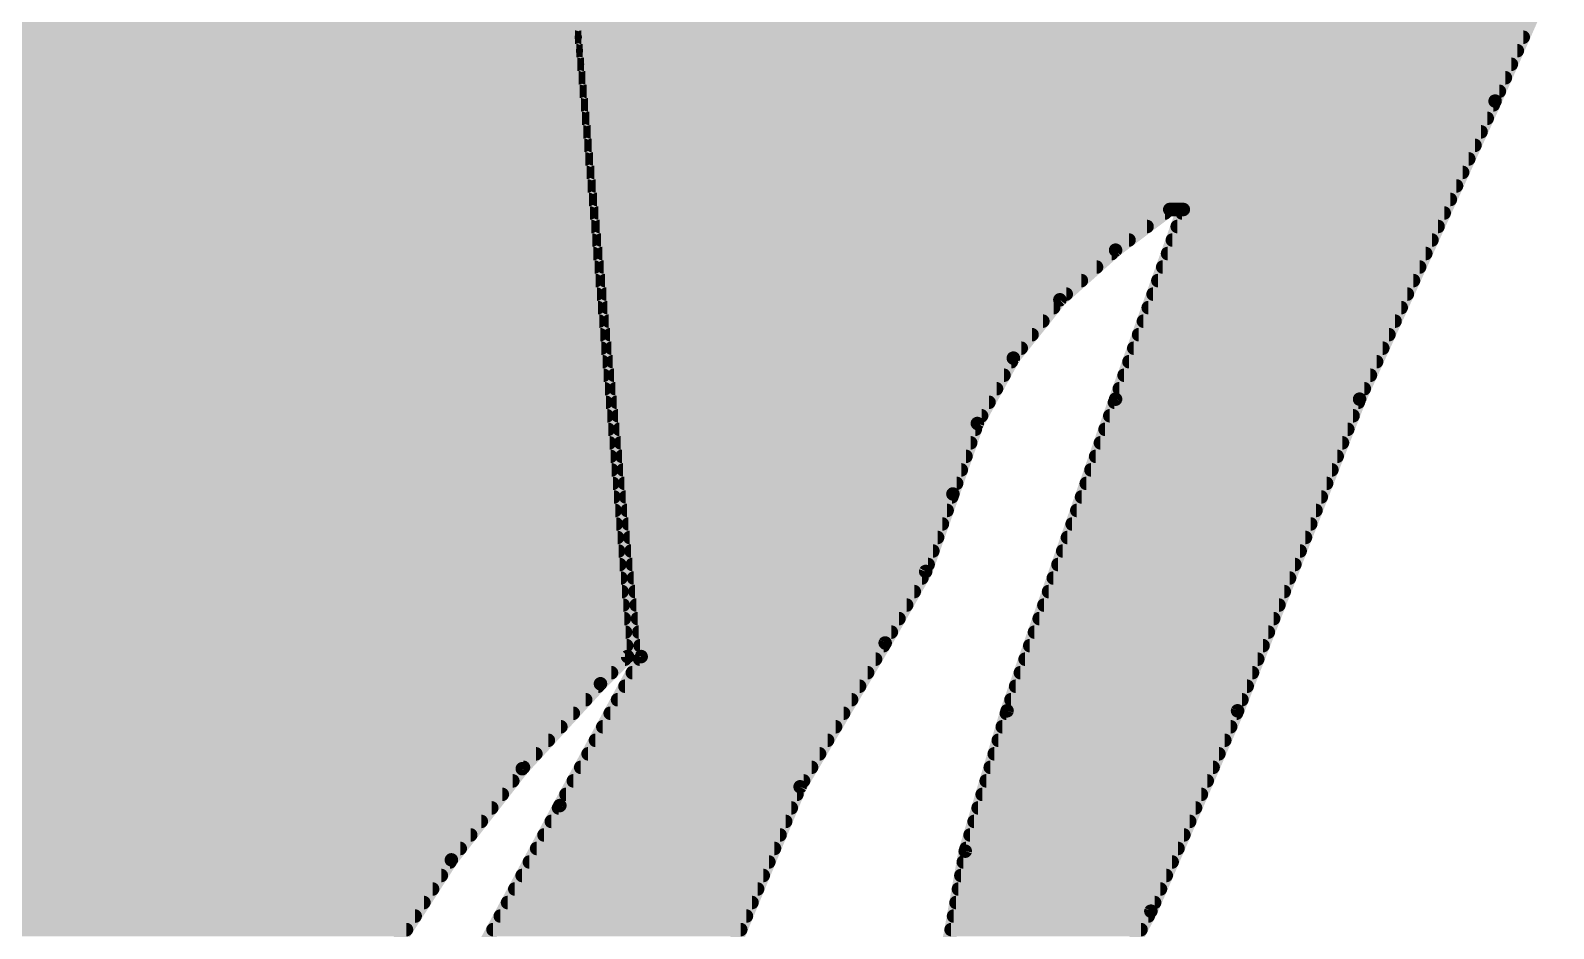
# Model space of a CAD drawing. Extents: x 4 to 288, y -28 to 191.
# Drawn here: x 79.184 to 81.886, y 144.301 to 145.895 of the extents above; entities that cross this region are included whole.
import ezdxf

# ---------------------------------------------------------------- set-up
doc = ezdxf.new("R2010")
doc.units = 0
doc.header["$MEASUREMENT"] = 0
doc.layers.add('20', color=7, linetype='CONTINUOUS')
doc.layers.add('21', color=2, linetype='CONTINUOUS')

msp = doc.modelspace()

# ---------------------------------------------------------------- linework, layer by layer
at = {"layer": '20', "const_width": 0.0254}
msp.add_lwpolyline([(71.1264, 186.0347, 2.9429), (202.1142, 186.0347)], format="xyb", dxfattribs=at)
at = {"layer": '21', "const_width": 0.024}
for points in [[(80.2676, 144.7838), (79.7386, 150.2667)], [(79.8588, 149.3289), (80.2435, 144.7838)], [(81.8709, 145.9702), (81.7826, 145.7698)], [(80.1484, 145.9071), (73.4794, 145.9071)], [(81.8431, 145.9071), (80.1592, 145.9071)], [(80.1504, 145.8831), (73.4555, 145.8831)], [(81.8325, 145.8831), (80.1615, 145.8831)], [(80.1525, 145.8591), (73.4402, 145.8591)], [(81.822, 145.8591), (80.1638, 145.8591)], [(80.1545, 145.8351), (73.4248, 145.8351)], [(81.8114, 145.8351), (80.1661, 145.8351)], [(80.1565, 145.8111), (73.4118, 145.8111)], [(81.8008, 145.8111), (80.1685, 145.8111)], [(80.1586, 145.7871), (73.4066, 145.7871)], [(81.7902, 145.7871), (80.1708, 145.7871)], [(81.7826, 145.7698), (81.5422, 145.2407)], [(80.1606, 145.7631), (73.4091, 145.7631)], [(81.7795, 145.7631), (80.1731, 145.7631)], [(80.1626, 145.7391), (73.4208, 145.7391)], [(81.7686, 145.7391), (80.1754, 145.7391)], [(80.1647, 145.7151), (73.4444, 145.7151)], [(80.1667, 145.6911), (73.4593, 145.6911)], [(81.7577, 145.7151), (80.1777, 145.7151)], [(81.7468, 145.6911), (80.18, 145.6911)], [(80.1687, 145.6671), (73.4624, 145.6671)], [(81.7359, 145.6671), (80.1824, 145.6671)], [(80.1707, 145.6431), (73.4646, 145.6431)], [(81.725, 145.6431), (80.1847, 145.6431)], [(80.1728, 145.6191), (73.4675, 145.6191)], [(81.7141, 145.6191), (80.187, 145.6191)], [(80.1748, 145.5951), (73.4755, 145.5951)], [(81.7032, 145.5951), (80.1893, 145.5951)], [(80.1768, 145.5711), (73.4842, 145.5711)], [(81.1971, 145.5711), (80.1916, 145.5711)], [(81.1093, 145.2407), (81.2294, 145.5773)], [(81.2054, 145.5773), (81.1093, 145.5052)], [(81.2294, 145.5773), (81.2054, 145.5773)], [(81.6923, 145.5711), (81.2272, 145.5711)], [(80.1789, 145.5471), (73.499, 145.5471)], [(81.1651, 145.5471), (80.1939, 145.5471)], [(81.6814, 145.5471), (81.2186, 145.5471)], [(80.1809, 145.5231), (73.5161, 145.5231)], [(81.1331, 145.5231), (80.1963, 145.5231)], [(81.1093, 145.5052), (81.0105, 145.417)], [(81.6705, 145.5231), (81.21, 145.5231)], [(80.1829, 145.4991), (73.5396, 145.4991)], [(80.185, 145.4751), (73.5695, 145.4751)], [(81.1024, 145.4991), (80.1986, 145.4991)], [(81.0755, 145.4751), (80.2009, 145.4751)], [(81.6487, 145.4751), (81.1929, 145.4751)], [(81.6596, 145.4991), (81.2015, 145.4991)], [(80.187, 145.4511), (73.6092, 145.4511)], [(81.0486, 145.4511), (80.2032, 145.4511)], [(81.6378, 145.4511), (81.1843, 145.4511)], [(80.189, 145.4271), (73.6662, 145.4271)], [(81.0217, 145.4271), (80.2055, 145.4271)], [(81.6269, 145.4271), (81.1758, 145.4271)], [(80.1911, 145.4031), (73.6847, 145.4031)], [(80.9993, 145.4031), (80.2078, 145.4031)], [(81.0105, 145.417), (80.9279, 145.3135)], [(81.616, 145.4031), (81.1672, 145.4031)], [(80.1931, 145.3791), (73.6864, 145.3791)], [(80.9802, 145.3791), (80.2101, 145.3791)], [(81.6051, 145.3791), (81.1587, 145.3791)], [(80.1951, 145.3551), (73.6752, 145.3551)], [(80.9611, 145.3551), (80.2125, 145.3551)], [(81.5942, 145.3551), (81.1501, 145.3551)], [(80.1972, 145.3311), (73.6625, 145.3311)], [(80.9419, 145.3311), (80.2148, 145.3311)], [(80.9279, 145.3135), (80.8641, 145.1975)], [(81.5833, 145.3311), (81.1415, 145.3311)], [(80.1992, 145.3071), (73.657, 145.3071)], [(80.9244, 145.3071), (80.2171, 145.3071)], [(81.5724, 145.3071), (81.133, 145.3071)], [(80.2012, 145.2831), (73.6549, 145.2831)], [(80.2032, 145.2591), (73.6588, 145.2591)], [(80.9112, 145.2831), (80.2194, 145.2831)], [(80.898, 145.2591), (80.2217, 145.2591)], [(81.5505, 145.2591), (81.1158, 145.2591)], [(81.5614, 145.2831), (81.1244, 145.2831)], [(80.2053, 145.2351), (73.6685, 145.2351)], [(80.8847, 145.2351), (80.224, 145.2351)], [(80.9168, 144.6875), (81.1093, 145.2407)], [(81.54, 145.2351), (81.1073, 145.2351)], [(81.5422, 145.2407), (81.3257, 144.6875)], [(80.2073, 145.2111), (73.6809, 145.2111)], [(80.8715, 145.2111), (80.2264, 145.2111)], [(81.5306, 145.2111), (81.099, 145.2111)], [(80.2093, 145.1871), (73.6856, 145.1871)], [(80.8604, 145.1871), (80.2287, 145.1871)], [(80.8641, 145.1975), (80.8207, 145.0724)], [(81.5212, 145.1871), (81.0906, 145.1871)], [(80.2114, 145.1631), (73.6732, 145.1631)], [(80.8521, 145.1631), (80.231, 145.1631)], [(81.5118, 145.1631), (81.0823, 145.1631)], [(80.2134, 145.1391), (73.6507, 145.1391)], [(80.8438, 145.1391), (80.2333, 145.1391)], [(81.5024, 145.1391), (81.0739, 145.1391)], [(80.2154, 145.1151), (73.6271, 145.1151)], [(80.8355, 145.1151), (80.2356, 145.1151)], [(81.493, 145.1151), (81.0656, 145.1151)], [(80.2195, 145.0671), (73.5517, 145.0671)], [(80.2175, 145.0911), (73.5935, 145.0911)], [(80.8272, 145.0911), (80.2379, 145.0911)], [(80.8188, 145.0671), (80.2402, 145.0671)], [(80.8207, 145.0724), (80.7724, 144.9347)], [(81.4742, 145.0671), (81.0489, 145.0671)], [(81.4836, 145.0911), (81.0572, 145.0911)], [(80.2215, 145.0431), (73.496, 145.0431)], [(80.8104, 145.0431), (80.2426, 145.0431)], [(81.4648, 145.0431), (81.0405, 145.0431)], [(80.2236, 145.0191), (73.4321, 145.0191)], [(80.802, 145.0191), (80.2449, 145.0191)], [(81.4555, 145.0191), (81.0322, 145.0191)], [(80.2256, 144.9951), (73.3682, 144.9951)], [(80.7935, 144.9951), (80.2472, 144.9951)], [(81.4461, 144.9951), (81.0238, 144.9951)], [(80.2276, 144.9711), (73.3018, 144.9711)], [(80.7851, 144.9711), (80.2495, 144.9711)], [(81.4367, 144.9711), (81.0155, 144.9711)], [(80.2297, 144.9471), (73.1088, 144.9471)], [(80.7767, 144.9471), (80.2518, 144.9471)], [(80.7724, 144.9347), (80.7005, 144.8079)], [(81.4273, 144.9471), (81.0071, 144.9471)], [(80.2317, 144.9231), (73.1025, 144.9231)], [(80.7657, 144.9231), (80.2541, 144.9231)], [(81.4179, 144.9231), (80.9988, 144.9231)], [(80.2337, 144.8991), (73.1086, 144.8991)], [(80.7521, 144.8991), (80.2565, 144.8991)], [(81.4085, 144.8991), (80.9904, 144.8991)], [(80.2358, 144.8751), (73.119, 144.8751)], [(80.2378, 144.8511), (73.1338, 144.8511)], [(80.7386, 144.8751), (80.2588, 144.8751)], [(80.725, 144.8511), (80.2611, 144.8511)], [(81.3897, 144.8511), (80.9737, 144.8511)], [(81.3991, 144.8751), (80.9821, 144.8751)], [(80.2398, 144.8271), (73.1527, 144.8271)], [(80.7114, 144.8271), (80.2634, 144.8271)], [(81.3803, 144.8271), (80.9654, 144.8271)], [(80.2418, 144.8031), (73.1672, 144.8031)], [(80.6976, 144.8031), (80.2657, 144.8031)], [(80.7005, 144.8079), (80.5495, 144.5526)], [(81.3709, 144.8031), (80.957, 144.8031)], [(80.2388, 144.7791), (73.1731, 144.7791)], [(80.1233, 144.5193), (80.2676, 144.7838)], [(80.2435, 144.7838), (80.1954, 144.7355)], [(80.6834, 144.7791), (80.265, 144.7791)], [(81.3615, 144.7791), (80.9487, 144.7791)], [(80.2149, 144.7551), (73.172, 144.7551)], [(80.6693, 144.7551), (80.2519, 144.7551)], [(81.3521, 144.7551), (80.9403, 144.7551)], [(80.1913, 144.7311), (73.16, 144.7311)], [(80.1954, 144.7355), (80.0566, 144.5847)], [(80.6551, 144.7311), (80.2388, 144.7311)], [(81.3427, 144.7311), (80.9319, 144.7311)], [(80.1692, 144.7071), (73.1062, 144.7071)], [(80.6409, 144.7071), (80.2257, 144.7071)], [(81.3334, 144.7071), (80.9236, 144.7071)], [(80.1472, 144.6831), (73.0475, 144.6831)], [(80.6267, 144.6831), (80.2126, 144.6831)], [(80.8426, 144.4384), (80.9168, 144.6875)], [(81.3238, 144.6831), (80.9155, 144.6831)], [(81.3257, 144.6875), (81.1719, 144.3318)], [(80.103, 144.6351), (73.006, 144.6351)], [(80.1251, 144.6591), (73.0212, 144.6591)], [(80.5983, 144.6351), (80.1865, 144.6351)], [(80.6125, 144.6591), (80.1995, 144.6591)], [(81.303, 144.6351), (80.9012, 144.6351)], [(81.3134, 144.6591), (80.9083, 144.6591)], [(80.0809, 144.6111), (72.998, 144.6111)], [(80.5841, 144.6111), (80.1734, 144.6111)], [(81.2926, 144.6111), (80.894, 144.6111)], [(80.0588, 144.5871), (72.9966, 144.5871)], [(80.0566, 144.5847), (79.9309, 144.4229)], [(80.5699, 144.5871), (80.1603, 144.5871)], [(81.2823, 144.5871), (80.8869, 144.5871)], [(80.0398, 144.5631), (72.9996, 144.5631)], [(80.5557, 144.5631), (80.1472, 144.5631)], [(81.2719, 144.5631), (80.8797, 144.5631)], [(80.0212, 144.5391), (73.0075, 144.5391)], [(80.5439, 144.5391), (80.1341, 144.5391)], [(80.5495, 144.5526), (80.4359, 144.2788)], [(81.2615, 144.5391), (80.8726, 144.5391)], [(80.0025, 144.5151), (73.021, 144.5151)], [(79.9549, 144.2067), (80.1233, 144.5193)], [(80.5339, 144.5151), (80.121, 144.5151)], [(81.2511, 144.5151), (80.8654, 144.5151)], [(79.9839, 144.4911), (73.0345, 144.4911)], [(80.524, 144.4911), (80.1081, 144.4911)], [(81.2408, 144.4911), (80.8583, 144.4911)], [(79.9652, 144.4671), (73.0513, 144.4671)], [(80.514, 144.4671), (80.0952, 144.4671)], [(81.2304, 144.4671), (80.8511, 144.4671)], [(79.9466, 144.4431), (73.0718, 144.4431)], [(79.9284, 144.4191), (73.0933, 144.4191)], [(79.9309, 144.4229), (79.7879, 144.2007)], [(80.4941, 144.4191), (80.0693, 144.4191)], [(80.5041, 144.4431), (80.0822, 144.4431)], [(80.7966, 144.1826), (80.8426, 144.4384)], [(81.2096, 144.4191), (80.8391, 144.4191)], [(81.22, 144.4431), (80.844, 144.4431)], [(79.913, 144.3951), (73.1236, 144.3951)], [(80.4841, 144.3951), (80.0564, 144.3951)], [(81.1992, 144.3951), (80.8348, 144.3951)], [(79.8975, 144.3711), (73.1553, 144.3711)], [(80.4742, 144.3711), (80.0434, 144.3711)], [(81.1889, 144.3711), (80.8305, 144.3711)], [(79.8821, 144.3471), (73.1937, 144.3471)], [(80.4642, 144.3471), (80.0305, 144.3471)], [(81.1785, 144.3471), (80.8262, 144.3471)], [(79.8666, 144.3231), (73.2321, 144.3231)], [(80.4543, 144.3231), (80.0176, 144.3231)], [(81.1672, 144.3231), (80.8218, 144.3231)], [(81.1719, 144.3318), (80.9891, 143.9902)], [(79.8512, 144.2991), (73.2706, 144.2991)], [(80.4443, 144.2991), (80.0047, 144.2991)], [(81.1544, 144.2991), (80.8175, 144.2991)]]:
    msp.add_lwpolyline(points, dxfattribs=at)
at = {"layer": '21', "const_width": 0.012}
for points in [[(80.1504, 145.8771, 1), (80.1504, 145.8891)], [(80.1615, 145.8891, 1), (80.1615, 145.8771)], [(81.8325, 145.8771, 1), (81.8325, 145.8891)], [(80.1525, 145.8531, 1), (80.1525, 145.8651)], [(80.1638, 145.8651, 1), (80.1638, 145.8531)], [(81.822, 145.8531, 1), (81.822, 145.8651)], [(80.1545, 145.8291, 1), (80.1545, 145.8411)], [(80.1661, 145.8411, 1), (80.1661, 145.8291)], [(81.8114, 145.8291, 1), (81.8114, 145.8411)], [(80.1565, 145.8051, 1), (80.1565, 145.8171)], [(80.1685, 145.8171, 1), (80.1685, 145.8051)], [(81.8008, 145.8051, 1), (81.8008, 145.8171)], [(80.1586, 145.7811, 1), (80.1586, 145.7931)], [(80.1708, 145.7931, 1), (80.1708, 145.7811)], [(81.788, 145.7673, 1), (81.7771, 145.7722)], [(81.7902, 145.7811, 1), (81.7902, 145.7931)], [(80.1606, 145.7571, 1), (80.1606, 145.7691)], [(80.1731, 145.7691, 1), (80.1731, 145.7571)], [(81.7771, 145.7722, 1), (81.7881, 145.7673)], [(81.7795, 145.7571, 1), (81.7795, 145.7691)], [(80.1626, 145.7331, 1), (80.1626, 145.7451)], [(80.1754, 145.7451, 1), (80.1754, 145.7331)], [(81.7686, 145.7331, 1), (81.7686, 145.7451)], [(80.1647, 145.7091, 1), (80.1647, 145.7211)], [(80.1667, 145.6851, 1), (80.1667, 145.6971)], [(80.1777, 145.7211, 1), (80.1777, 145.7091)], [(80.18, 145.6971, 1), (80.18, 145.6851)], [(81.7468, 145.6851, 1), (81.7468, 145.6971)], [(81.7577, 145.7091, 1), (81.7577, 145.7211)], [(80.1687, 145.6611, 1), (80.1687, 145.6731)], [(80.1824, 145.6731, 1), (80.1824, 145.6611)], [(81.7359, 145.6611, 1), (81.7359, 145.6731)], [(80.1707, 145.6371, 1), (80.1707, 145.6491)], [(80.1847, 145.6491, 1), (80.1847, 145.6371)], [(81.725, 145.6371, 1), (81.725, 145.6491)], [(80.1728, 145.6131, 1), (80.1728, 145.6251)], [(80.187, 145.6251, 1), (80.187, 145.6131)], [(81.7141, 145.6131, 1), (81.7141, 145.6251)], [(80.1748, 145.5891, 1), (80.1748, 145.6011)], [(80.1893, 145.6011, 1), (80.1893, 145.5891)], [(81.7032, 145.5891, 1), (81.7032, 145.6011)], [(80.1768, 145.5651, 1), (80.1768, 145.5771)], [(80.1916, 145.5771, 1), (80.1916, 145.5651)], [(81.1971, 145.5651, 1), (81.1971, 145.5771)], [(81.2054, 145.5833, 1), (81.2054, 145.5713)], [(81.209, 145.5725, 1), (81.2018, 145.5821)], [(81.2272, 145.5771, 1), (81.2272, 145.5651)], [(81.235, 145.5752, 1), (81.2237, 145.5793)], [(81.2294, 145.5713, 1), (81.2294, 145.5833)], [(81.6923, 145.5651, 1), (81.6923, 145.5771)], [(80.1789, 145.5411, 1), (80.1789, 145.5531)], [(80.1939, 145.5531, 1), (80.1939, 145.5411)], [(81.1651, 145.5411, 1), (81.1651, 145.5531)], [(81.2186, 145.5531, 1), (81.2186, 145.5411)], [(81.6814, 145.5411, 1), (81.6814, 145.5531)], [(80.1809, 145.5171, 1), (80.1809, 145.5291)], [(80.1963, 145.5291, 1), (80.1963, 145.5171)], [(81.1057, 145.51, 1), (81.1129, 145.5004)], [(81.1133, 145.5007, 1), (81.1053, 145.5096)], [(81.1331, 145.5171, 1), (81.1331, 145.5291)], [(81.21, 145.5291, 1), (81.21, 145.5171)], [(81.6705, 145.5171, 1), (81.6705, 145.5291)], [(80.1829, 145.4931, 1), (80.1829, 145.5051)], [(80.185, 145.4691, 1), (80.185, 145.4811)], [(80.1986, 145.5051, 1), (80.1986, 145.4931)], [(80.2009, 145.4811, 1), (80.2009, 145.4691)], [(81.0755, 145.4691, 1), (81.0755, 145.4811)], [(81.1024, 145.4931, 1), (81.1024, 145.5051)], [(81.1929, 145.4811, 1), (81.1929, 145.4691)], [(81.2015, 145.5051, 1), (81.2015, 145.4931)], [(81.6487, 145.4691, 1), (81.6487, 145.4811)], [(81.6596, 145.4931, 1), (81.6596, 145.5051)], [(80.187, 145.4451, 1), (80.187, 145.4571)], [(80.2032, 145.4571, 1), (80.2032, 145.4451)], [(81.0486, 145.4451, 1), (81.0486, 145.4571)], [(81.1843, 145.4571, 1), (81.1843, 145.4451)], [(81.6378, 145.4451, 1), (81.6378, 145.4571)], [(80.189, 145.4211, 1), (80.189, 145.4331)], [(80.2055, 145.4331, 1), (80.2055, 145.4211)], [(81.0217, 145.4211, 1), (81.0217, 145.4331)], [(81.1758, 145.4331, 1), (81.1758, 145.4211)], [(81.6269, 145.4211, 1), (81.6269, 145.4331)], [(80.1911, 145.3971, 1), (80.1911, 145.4091)], [(80.2078, 145.4091, 1), (80.2078, 145.3971)], [(80.9993, 145.3971, 1), (80.9993, 145.4091)], [(81.0065, 145.4215, 1), (81.0144, 145.4125)], [(81.0151, 145.4133, 1), (81.0058, 145.4208)], [(81.1672, 145.4091, 1), (81.1672, 145.3971)], [(81.616, 145.3971, 1), (81.616, 145.4091)], [(80.1931, 145.3731, 1), (80.1931, 145.3851)], [(80.2101, 145.3851, 1), (80.2101, 145.3731)], [(80.9802, 145.3731, 1), (80.9802, 145.3851)], [(81.1587, 145.3851, 1), (81.1587, 145.3731)], [(81.6051, 145.3731, 1), (81.6051, 145.3851)], [(80.1951, 145.3491, 1), (80.1951, 145.3611)], [(80.2125, 145.3611, 1), (80.2125, 145.3491)], [(80.9611, 145.3491, 1), (80.9611, 145.3611)], [(81.1501, 145.3611, 1), (81.1501, 145.3491)], [(81.5942, 145.3491, 1), (81.5942, 145.3611)], [(80.1972, 145.3251, 1), (80.1972, 145.3371)], [(80.2148, 145.3371, 1), (80.2148, 145.3251)], [(80.9232, 145.3172, 1), (80.9326, 145.3097)], [(80.9332, 145.3106, 1), (80.9227, 145.3164)], [(80.9419, 145.3251, 1), (80.9419, 145.3371)], [(81.1415, 145.3371, 1), (81.1415, 145.3251)], [(81.5833, 145.3251, 1), (81.5833, 145.3371)], [(80.1992, 145.3011, 1), (80.1992, 145.3131)], [(80.2171, 145.3131, 1), (80.2171, 145.3011)], [(80.9244, 145.3011, 1), (80.9244, 145.3131)], [(81.133, 145.3131, 1), (81.133, 145.3011)], [(81.5724, 145.3011, 1), (81.5724, 145.3131)], [(80.2012, 145.2771, 1), (80.2012, 145.2891)], [(80.2032, 145.2531, 1), (80.2032, 145.2651)], [(80.2194, 145.2891, 1), (80.2194, 145.2771)], [(80.2217, 145.2651, 1), (80.2217, 145.2531)], [(80.898, 145.2531, 1), (80.898, 145.2651)], [(80.9112, 145.2771, 1), (80.9112, 145.2891)], [(81.1158, 145.2651, 1), (81.1158, 145.2531)], [(81.1244, 145.2891, 1), (81.1244, 145.2771)], [(81.5505, 145.2531, 1), (81.5505, 145.2651)], [(81.5614, 145.2771, 1), (81.5614, 145.2891)], [(80.2053, 145.2291, 1), (80.2053, 145.2411)], [(80.224, 145.2411, 1), (80.224, 145.2291)], [(80.8847, 145.2291, 1), (80.8847, 145.2411)], [(81.1073, 145.2411, 1), (81.1073, 145.2291)], [(81.1036, 145.2427, 1), (81.1149, 145.2386)], [(81.1149, 145.2387, 1), (81.1036, 145.2426)], [(81.5367, 145.2431, 1), (81.5476, 145.2382)], [(81.5478, 145.2385, 1), (81.5366, 145.2428)], [(81.54, 145.2291, 1), (81.54, 145.2411)], [(80.2073, 145.2051, 1), (80.2073, 145.2171)], [(80.2264, 145.2171, 1), (80.2264, 145.2051)], [(80.8715, 145.2051, 1), (80.8715, 145.2171)], [(81.099, 145.2171, 1), (81.099, 145.2051)], [(81.5306, 145.2051, 1), (81.5306, 145.2171)], [(80.2093, 145.1811, 1), (80.2093, 145.1931)], [(80.2287, 145.1931, 1), (80.2287, 145.1811)], [(80.8588, 145.2004, 1), (80.8693, 145.1946)], [(80.8697, 145.1955, 1), (80.8584, 145.1994)], [(80.8604, 145.1811, 1), (80.8604, 145.1931)], [(81.0906, 145.1931, 1), (81.0906, 145.1811)], [(81.5212, 145.1811, 1), (81.5212, 145.1931)], [(80.2114, 145.1571, 1), (80.2114, 145.1691)], [(80.231, 145.1691, 1), (80.231, 145.1571)], [(80.8521, 145.1571, 1), (80.8521, 145.1691)], [(81.0823, 145.1691, 1), (81.0823, 145.1571)], [(81.5118, 145.1571, 1), (81.5118, 145.1691)], [(80.2134, 145.1331, 1), (80.2134, 145.1451)], [(80.2333, 145.1451, 1), (80.2333, 145.1331)], [(80.8438, 145.1331, 1), (80.8438, 145.1451)], [(81.0739, 145.1451, 1), (81.0739, 145.1331)], [(81.5024, 145.1331, 1), (81.5024, 145.1451)], [(80.2154, 145.1091, 1), (80.2154, 145.1211)], [(80.2356, 145.1211, 1), (80.2356, 145.1091)], [(80.8355, 145.1091, 1), (80.8355, 145.1211)], [(81.0656, 145.1211, 1), (81.0656, 145.1091)], [(81.493, 145.1091, 1), (81.493, 145.1211)], [(80.2175, 145.0851, 1), (80.2175, 145.0971)], [(80.2195, 145.0611, 1), (80.2195, 145.0731)], [(80.2379, 145.0971, 1), (80.2379, 145.0851)], [(80.2402, 145.0731, 1), (80.2402, 145.0611)], [(80.815, 145.0743, 1), (80.8263, 145.0704)], [(80.8263, 145.0704, 1), (80.815, 145.0743)], [(80.8188, 145.0611, 1), (80.8188, 145.0731)], [(80.8272, 145.0851, 1), (80.8272, 145.0971)], [(81.0489, 145.0731, 1), (81.0489, 145.0611)], [(81.0572, 145.0971, 1), (81.0572, 145.0851)], [(81.4742, 145.0611, 1), (81.4742, 145.0731)], [(81.4836, 145.0851, 1), (81.4836, 145.0971)], [(80.2215, 145.0371, 1), (80.2215, 145.0491)], [(80.2426, 145.0491, 1), (80.2426, 145.0371)], [(80.8104, 145.0371, 1), (80.8104, 145.0491)], [(81.0405, 145.0491, 1), (81.0405, 145.0371)], [(81.4648, 145.0371, 1), (81.4648, 145.0491)], [(80.2236, 145.0131, 1), (80.2236, 145.0251)], [(80.2449, 145.0251, 1), (80.2449, 145.0131)], [(80.802, 145.0131, 1), (80.802, 145.0251)], [(81.0322, 145.0251, 1), (81.0322, 145.0131)], [(81.4555, 145.0131, 1), (81.4555, 145.0251)], [(80.2256, 144.9891, 1), (80.2256, 145.0011)], [(80.2472, 145.0011, 1), (80.2472, 144.9891)], [(80.7935, 144.9891, 1), (80.7935, 145.0011)], [(81.0238, 145.0011, 1), (81.0238, 144.9891)], [(81.4461, 144.9891, 1), (81.4461, 145.0011)], [(80.2276, 144.9651, 1), (80.2276, 144.9771)], [(80.2495, 144.9771, 1), (80.2495, 144.9651)], [(80.7851, 144.9651, 1), (80.7851, 144.9771)], [(81.0155, 144.9771, 1), (81.0155, 144.9651)], [(81.4367, 144.9651, 1), (81.4367, 144.9771)], [(80.2297, 144.9411, 1), (80.2297, 144.9531)], [(80.2518, 144.9531, 1), (80.2518, 144.9411)], [(80.7776, 144.9318, 1), (80.7671, 144.9377)], [(80.7767, 144.9411, 1), (80.7767, 144.9531)], [(81.0071, 144.9531, 1), (81.0071, 144.9411)], [(81.4273, 144.9411, 1), (81.4273, 144.9531)], [(80.2317, 144.9171, 1), (80.2317, 144.9291)], [(80.2541, 144.9291, 1), (80.2541, 144.9171)], [(80.7657, 144.9171, 1), (80.7657, 144.9291)], [(80.7667, 144.9367, 1), (80.778, 144.9328)], [(80.9988, 144.9291, 1), (80.9988, 144.9171)], [(81.4179, 144.9171, 1), (81.4179, 144.9291)], [(80.2337, 144.8931, 1), (80.2337, 144.9051)], [(80.2565, 144.9051, 1), (80.2565, 144.8931)], [(80.7521, 144.8931, 1), (80.7521, 144.9051)], [(80.9904, 144.9051, 1), (80.9904, 144.8931)], [(81.4085, 144.8931, 1), (81.4085, 144.9051)], [(80.2358, 144.8691, 1), (80.2358, 144.8811)], [(80.2378, 144.8451, 1), (80.2378, 144.8571)], [(80.2588, 144.8811, 1), (80.2588, 144.8691)], [(80.2611, 144.8571, 1), (80.2611, 144.8451)], [(80.725, 144.8451, 1), (80.725, 144.8571)], [(80.7386, 144.8691, 1), (80.7386, 144.8811)], [(80.9737, 144.8571, 1), (80.9737, 144.8451)], [(80.9821, 144.8811, 1), (80.9821, 144.8691)], [(81.3897, 144.8451, 1), (81.3897, 144.8571)], [(81.3991, 144.8691, 1), (81.3991, 144.8811)], [(80.2398, 144.8211, 1), (80.2398, 144.8331)], [(80.2634, 144.8331, 1), (80.2634, 144.8211)], [(80.7114, 144.8211, 1), (80.7114, 144.8331)], [(80.9654, 144.8331, 1), (80.9654, 144.8211)], [(81.3803, 144.8211, 1), (81.3803, 144.8331)], [(80.2418, 144.7971, 1), (80.2418, 144.8091)], [(80.2657, 144.8091, 1), (80.2657, 144.7971)], [(80.6953, 144.8108, 1), (80.7057, 144.8049)], [(80.7056, 144.8048, 1), (80.6953, 144.8109)], [(80.6976, 144.7971, 1), (80.6976, 144.8091)], [(80.957, 144.8091, 1), (80.957, 144.7971)], [(81.3709, 144.7971, 1), (81.3709, 144.8091)], [(80.2375, 144.7832, 1), (80.2495, 144.7843)], [(80.2388, 144.7731, 1), (80.2388, 144.7851)], [(80.2477, 144.7795, 1), (80.2392, 144.788)], [(80.265, 144.7851, 1), (80.265, 144.7731)], [(80.2616, 144.7832, 1), (80.2736, 144.7843)], [(80.2728, 144.7809, 1), (80.2623, 144.7866)], [(80.6834, 144.7731, 1), (80.6834, 144.7851)], [(80.9487, 144.7851, 1), (80.9487, 144.7731)], [(81.3615, 144.7731, 1), (81.3615, 144.7851)], [(80.2149, 144.7491, 1), (80.2149, 144.7611)], [(80.2519, 144.7611, 1), (80.2519, 144.7491)], [(80.6693, 144.7491, 1), (80.6693, 144.7611)], [(80.9403, 144.7611, 1), (80.9403, 144.7491)], [(81.3521, 144.7491, 1), (81.3521, 144.7611)], [(80.1911, 144.7397, 1), (80.1996, 144.7312)], [(80.1998, 144.7314, 1), (80.191, 144.7395)], [(80.1913, 144.7251, 1), (80.1913, 144.7371)], [(80.2388, 144.7371, 1), (80.2388, 144.7251)], [(80.6551, 144.7251, 1), (80.6551, 144.7371)], [(80.9319, 144.7371, 1), (80.9319, 144.7251)], [(81.3427, 144.7251, 1), (81.3427, 144.7371)], [(80.1692, 144.7011, 1), (80.1692, 144.7131)], [(80.2257, 144.7131, 1), (80.2257, 144.7011)], [(80.6409, 144.7011, 1), (80.6409, 144.7131)], [(80.9236, 144.7131, 1), (80.9236, 144.7011)], [(81.3334, 144.7011, 1), (81.3334, 144.7131)], [(80.1472, 144.6771, 1), (80.1472, 144.6891)], [(80.2126, 144.6891, 1), (80.2126, 144.6771)], [(80.6267, 144.6771, 1), (80.6267, 144.6891)], [(80.9155, 144.6891, 1), (80.9155, 144.6771)], [(80.9111, 144.6894, 1), (80.9224, 144.6855)], [(80.9225, 144.6857, 1), (80.911, 144.6892)], [(81.3201, 144.6896, 1), (81.3313, 144.6853)], [(81.3312, 144.6851, 1), (81.3202, 144.6898)], [(81.3238, 144.6771, 1), (81.3238, 144.6891)], [(80.103, 144.6291, 1), (80.103, 144.6411)], [(80.1251, 144.6531, 1), (80.1251, 144.6651)], [(80.1865, 144.6411, 1), (80.1865, 144.6291)], [(80.1995, 144.6651, 1), (80.1995, 144.6531)], [(80.5983, 144.6291, 1), (80.5983, 144.6411)], [(80.6125, 144.6531, 1), (80.6125, 144.6651)], [(80.9012, 144.6411, 1), (80.9012, 144.6291)], [(80.9083, 144.6651, 1), (80.9083, 144.6531)], [(81.303, 144.6291, 1), (81.303, 144.6411)], [(81.3134, 144.6531, 1), (81.3134, 144.6651)], [(80.0809, 144.6051, 1), (80.0809, 144.6171)], [(80.1734, 144.6171, 1), (80.1734, 144.6051)], [(80.5841, 144.6051, 1), (80.5841, 144.6171)], [(80.894, 144.6171, 1), (80.894, 144.6051)], [(81.2926, 144.6051, 1), (81.2926, 144.6171)], [(80.0522, 144.5887, 1), (80.061, 144.5806)], [(80.0614, 144.581, 1), (80.0519, 144.5883)], [(80.0588, 144.5811, 1), (80.0588, 144.5931)], [(80.1603, 144.5931, 1), (80.1603, 144.5811)], [(80.5699, 144.5811, 1), (80.5699, 144.5931)], [(80.8869, 144.5931, 1), (80.8869, 144.5811)], [(81.2823, 144.5811, 1), (81.2823, 144.5931)], [(80.0398, 144.5571, 1), (80.0398, 144.5691)], [(80.1472, 144.5691, 1), (80.1472, 144.5571)], [(80.5557, 144.5571, 1), (80.5557, 144.5691)], [(80.8797, 144.5691, 1), (80.8797, 144.5571)], [(81.2719, 144.5571, 1), (81.2719, 144.5691)], [(80.0212, 144.5331, 1), (80.0212, 144.5451)], [(80.1341, 144.5451, 1), (80.1341, 144.5331)], [(80.5444, 144.5557, 1), (80.5547, 144.5496)], [(80.5439, 144.5331, 1), (80.5439, 144.5451)], [(80.5551, 144.5503, 1), (80.544, 144.5549)], [(80.8726, 144.5451, 1), (80.8726, 144.5331)], [(81.2615, 144.5331, 1), (81.2615, 144.5451)], [(80.0025, 144.5091, 1), (80.0025, 144.5211)], [(80.121, 144.5211, 1), (80.121, 144.5091)], [(80.118, 144.5221, 1), (80.1285, 144.5164)], [(80.1286, 144.5164, 1), (80.118, 144.5221)], [(80.5339, 144.5091, 1), (80.5339, 144.5211)], [(80.8654, 144.5211, 1), (80.8654, 144.5091)], [(81.2511, 144.5091, 1), (81.2511, 144.5211)], [(79.9839, 144.4851, 1), (79.9839, 144.4971)], [(80.1081, 144.4971, 1), (80.1081, 144.4851)], [(80.524, 144.4851, 1), (80.524, 144.4971)], [(80.8583, 144.4971, 1), (80.8583, 144.4851)], [(81.2408, 144.4851, 1), (81.2408, 144.4971)], [(79.9652, 144.4611, 1), (79.9652, 144.4731)], [(80.0952, 144.4731, 1), (80.0952, 144.4611)], [(80.514, 144.4611, 1), (80.514, 144.4731)], [(80.8511, 144.4731, 1), (80.8511, 144.4611)], [(81.2304, 144.4611, 1), (81.2304, 144.4731)], [(79.9261, 144.4265, 1), (79.9356, 144.4192)], [(79.9359, 144.4196, 1), (79.9258, 144.4261)], [(79.9284, 144.4131, 1), (79.9284, 144.4251)], [(79.9466, 144.4371, 1), (79.9466, 144.4491)], [(80.0693, 144.4251, 1), (80.0693, 144.4131)], [(80.0822, 144.4491, 1), (80.0822, 144.4371)], [(80.4941, 144.4131, 1), (80.4941, 144.4251)], [(80.5041, 144.4371, 1), (80.5041, 144.4491)], [(80.8391, 144.4251, 1), (80.8391, 144.4131)], [(80.8368, 144.4401, 1), (80.8483, 144.4366)], [(80.8485, 144.4373, 1), (80.8367, 144.4394)], [(80.844, 144.4491, 1), (80.844, 144.4371)], [(81.2096, 144.4131, 1), (81.2096, 144.4251)], [(81.22, 144.4371, 1), (81.22, 144.4491)], [(79.913, 144.3891, 1), (79.913, 144.4011)], [(80.0564, 144.4011, 1), (80.0564, 144.3891)], [(80.4841, 144.3891, 1), (80.4841, 144.4011)], [(80.8348, 144.4011, 1), (80.8348, 144.3891)], [(81.1992, 144.3891, 1), (81.1992, 144.4011)], [(79.8975, 144.3651, 1), (79.8975, 144.3771)], [(80.0434, 144.3771, 1), (80.0434, 144.3651)], [(80.4742, 144.3651, 1), (80.4742, 144.3771)], [(80.8305, 144.3771, 1), (80.8305, 144.3651)], [(81.1889, 144.3651, 1), (81.1889, 144.3771)], [(79.8821, 144.3411, 1), (79.8821, 144.3531)], [(80.0305, 144.3531, 1), (80.0305, 144.3411)], [(80.4642, 144.3411, 1), (80.4642, 144.3531)], [(80.8262, 144.3531, 1), (80.8262, 144.3411)], [(81.1785, 144.3411, 1), (81.1785, 144.3531)], [(79.8666, 144.3171, 1), (79.8666, 144.3291)], [(80.0176, 144.3291, 1), (80.0176, 144.3171)], [(80.4543, 144.3171, 1), (80.4543, 144.3291)], [(80.8218, 144.3291, 1), (80.8218, 144.3171)], [(81.1664, 144.3342, 1), (81.1774, 144.3294)], [(81.1772, 144.329, 1), (81.1666, 144.3346)], [(81.1672, 144.3171, 1), (81.1672, 144.3291)], [(79.8512, 144.2931, 1), (79.8512, 144.3051)], [(80.0047, 144.3051, 1), (80.0047, 144.2931)], [(80.4443, 144.2931, 1), (80.4443, 144.3051)], [(80.8175, 144.3051, 1), (80.8175, 144.2931)], [(81.1544, 144.2931, 1), (81.1544, 144.3051)]]:
    msp.add_lwpolyline(points, format="xyb", dxfattribs=at)

doc.saveas('drawing.dxf')
